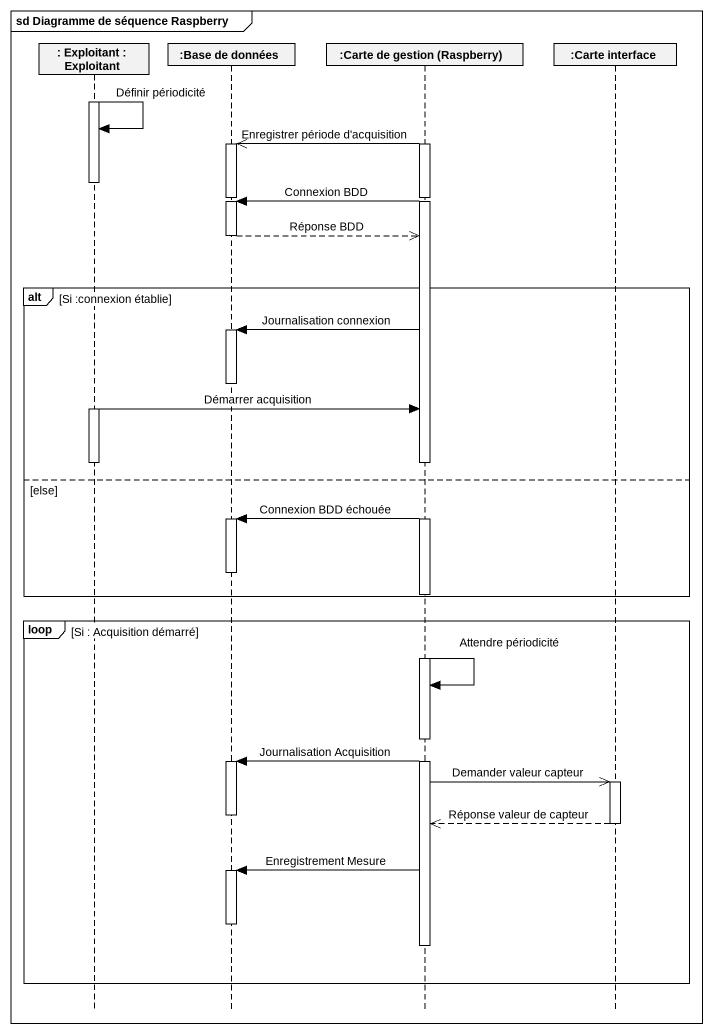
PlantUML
@startuml
mainframe sd Diagramme de séquence Raspberry
hide footbox
participant ": Exploitant : Exploitant" as Exploitant
participant ":Base de données" as Base_de_données
participant ":Carte de gestion (Raspberry)" as Carte_de_gestion_Raspberry
participant ":Carte interface" as Carte_interface

activate Exploitant
Exploitant -> Exploitant : Définir périodicité
activate Carte_de_gestion_Raspberry
Carte_de_gestion_Raspberry ->> Base_de_données : Enregistrer période d'acquisition
activate Base_de_données
deactivate Exploitant
deactivate Base_de_données
Carte_de_gestion_Raspberry -> Base_de_données : Connexion BDD
activate Base_de_données
Base_de_données -->> Carte_de_gestion_Raspberry : Réponse BDD
deactivate Base_de_données
alt Si :connexion établie
  Carte_de_gestion_Raspberry -> Base_de_données : Journalisation connexion
  activate Base_de_données
  deactivate Base_de_données
  activate Exploitant
  Exploitant -> Carte_de_gestion_Raspberry : Démarrer acquisition
  deactivate Exploitant
else else
  Carte_de_gestion_Raspberry -> Base_de_données : Connexion BDD échouée
  activate Base_de_données
  deactivate Base_de_données
end
loop Si : Acquisition démarré
  Carte_de_gestion_Raspberry -> Carte_de_gestion_Raspberry : Attendre périodicité
  Carte_de_gestion_Raspberry -> Base_de_données : Journalisation Acquisition
  activate Base_de_données
  Carte_de_gestion_Raspberry ->> Carte_interface : Demander valeur capteur
  activate Carte_interface
  deactivate Base_de_données
  Carte_interface -->> Carte_de_gestion_Raspberry : Réponse valeur de capteur
  deactivate Carte_interface
  Carte_de_gestion_Raspberry -> Base_de_données : Enregistrement Mesure
  activate Base_de_données
  deactivate Base_de_données
  deactivate Carte_de_gestion_Raspberry
end
@enduml
